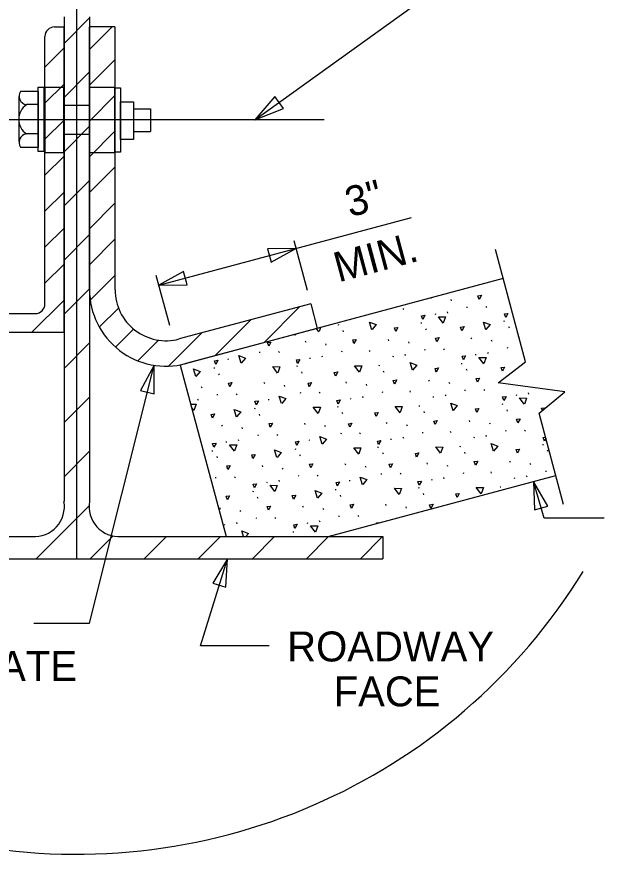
# Model space of a CAD drawing. Extents: x 0 to 71.1, y 0 to 63.6.
# Drawn here: x 60.85 to 65.76, y 28.92 to 35.91 of the extents above; entities that cross this region are included whole.
import ezdxf

# ---------------------------------------------------------------- set-up
doc = ezdxf.new("R2010")
doc.units = 0
for name, color, linetype in [('Arrowhead Terminators', 7, 'Continuous'), ('Dimension Lines', 7, 'Continuous'), ('Mis Center Lines', 7, 'Continuous'), ('Mis Object Lines', 7, 'Continuous'), ('Structural Steel Lines', 7, 'Continuous'), ('Sup Concrete Girder Lines', 7, 'Continuous'), ('Text', 7, 'Continuous')]:
    doc.layers.add(name, color=color, linetype=linetype)

msp = doc.modelspace()

# ---------------------------------------------------------------- linework, layer by layer
at = {"layer": 'Arrowhead Terminators'}
for points in [[(62.8385, 35.0474), (63.0779, 35.1427), (63.0049, 35.2442)], [(63.1808, 33.9747), (62.9438, 33.9707), (62.9735, 33.8596)], [(62.0351, 33.6677), (62.2721, 33.6717), (62.2424, 33.7828)], [(61.9959, 32.9991), (61.8844, 32.7899), (61.996, 32.762)], [(65.1648, 32.0293), (65.1736, 31.7924), (65.2841, 31.8244)], [(62.6094, 31.3837), (62.4865, 31.181), (62.5964, 31.147)]]:
    msp.add_lwpolyline(points, close=True, dxfattribs=at)
at = {"layer": 'Dimension Lines'}
for p, q in [((62.8385, 35.0474), (64.4527, 36.209)), ((62.0351, 33.6677), (64.147, 34.2336)), ((63.1628, 34.042), (63.2744, 33.6251)), ((65.097, 33.0282), (64.8462, 33.9644)), ((62.0124, 33.7521), (62.1245, 33.3339)), ((61.4583, 30.8473), (61.9959, 32.9991)), ((64.8687, 32.8533), (65.097, 33.0282)), ((65.4271, 32.7778), (64.8687, 32.8533)), ((65.2118, 32.5997), (65.4271, 32.7778)), ((65.4161, 31.8378), (65.2118, 32.5997)), ((65.2538, 31.7223), (65.1648, 32.0293)), ((65.7555, 31.7223), (65.2538, 31.7223)), ((62.3844, 30.6561), (62.6094, 31.3837)), ((60.993, 30.8473), (61.4583, 30.8473)), ((62.9576, 30.6561), (62.3844, 30.6561))]:
    msp.add_line(p, q, dxfattribs=at)
at = {"layer": 'Mis Center Lines'}
for p, q in [((61.3508, 31.3837), (61.3508, 36.3877)), ((63.4162, 35.0474), (59.0631, 35.0474))]:
    msp.add_line(p, q, dxfattribs=at)
at = {"layer": 'Mis Object Lines'}
for start, end in [(54.81457, 174.59906), (188.74113, 328.32594)]:
    msp.add_arc((61.3508, 33.8857), 4.9681, start, end, dxfattribs=at)
at = {"layer": 'Structural Steel Lines'}
for p, q in [((61.2444, 35.9085), (61.2444, 31.8627)), ((61.2444, 35.6863), (61.4572, 35.8997)), ((61.4572, 35.9085), (61.4572, 31.8627)), ((61.1646, 35.8233), (61.2444, 35.8233)), ((61.2444, 33.2717), (61.2444, 35.8233)), ((61.4572, 33.6299), (61.4572, 35.8233)), ((61.6702, 35.8233), (61.4572, 35.8233)), ((61.4572, 35.6346), (61.6454, 35.8233)), ((61.6702, 35.8233), (61.6702, 33.6302)), ((61.0849, 33.6597), (61.0849, 35.7435)), ((61.0849, 35.4886), (61.2444, 35.6484)), ((61.4572, 35.3361), (61.6702, 35.5495)), ((61.2444, 35.2342), (61.4572, 35.4477)), ((61.0849, 35.1875), (61.2444, 35.3472)), ((61.4572, 35.0376), (61.6702, 35.251)), ((61.0301, 35.1747), (60.9302, 35.1747)), ((61.8245, 35.1398), (61.9668, 35.1398)), ((61.9668, 35.1398), (61.9668, 34.9517)), ((61.0849, 34.8866), (61.2444, 35.0464)), ((61.4572, 34.9953), (61.2444, 34.7818)), ((61.0301, 34.9304), (60.9302, 34.9304)), ((61.4572, 34.7391), (61.6702, 34.9525)), ((61.8245, 34.9517), (61.9668, 34.9517)), ((61.0849, 34.5857), (61.2444, 34.7455)), ((61.2444, 33.2717), (61.2444, 34.7611)), ((61.4572, 34.4406), (61.6702, 34.654)), ((61.4572, 34.5429), (61.2444, 34.3295)), ((61.0849, 34.2852), (61.2444, 34.4446)), ((61.4572, 34.1394), (61.6702, 34.3526)), ((61.0849, 33.9845), (61.2444, 34.1443)), ((61.2444, 33.8773), (61.4572, 34.0911)), ((61.4572, 33.838), (61.6702, 34.0512)), ((61.0849, 33.6836), (61.2444, 33.8431)), ((61.4634, 33.5424), (61.6702, 33.7495)), ((61.0849, 33.5109), (61.0849, 33.6597)), ((61.2444, 33.2717), (61.2444, 33.6597)), ((61.2444, 33.425), (61.4572, 33.6384)), ((60.9735, 33.2717), (61.2444, 33.5422)), ((63.3045, 33.5127), (62.2065, 33.2188)), ((62.9148, 33.1882), (63.2149, 33.4887)), ((63.3045, 33.5127), (63.3595, 33.3072)), ((58.7712, 33.4314), (61.0046, 33.4314)), ((61.5392, 33.3171), (61.6989, 33.4771)), ((62.5036, 33.0779), (62.804, 33.3787)), ((61.6739, 33.1504), (61.8249, 33.3017)), ((63.3595, 33.3072), (62.2616, 33.013)), ((61.2444, 33.2717), (58.6915, 33.2717)), ((61.8605, 33.0364), (62.0327, 33.2089)), ((62.1164, 32.9918), (62.3931, 33.2687)), ((61.2444, 32.9729), (61.4572, 33.1866)), ((61.2444, 32.5208), (61.4572, 32.7342)), ((61.2444, 32.0686), (61.4572, 32.2821)), ((61.0126, 31.3837), (61.4536, 31.8257)), ((58.7957, 31.5701), (60.9781, 31.5701)), ((61.4636, 31.3837), (61.654, 31.5746)), ((61.7233, 31.5701), (63.906, 31.5701)), ((61.9147, 31.3837), (62.1005, 31.5701)), ((62.366, 31.3837), (62.5518, 31.5701)), ((62.817, 31.3837), (63.0028, 31.5701)), ((63.2684, 31.3837), (63.4542, 31.5701)), ((63.7194, 31.3837), (63.9052, 31.5701)), ((63.906, 31.5701), (63.906, 31.3837)), ((58.7957, 31.3837), (63.906, 31.3837))]:
    msp.add_line(p, q, dxfattribs=at)
for points in [[(61.0298, 35.3198), (61.0766, 35.3198), (61.0766, 34.7835), (61.0298, 34.7835)], [(61.2443, 35.3182), (61.0849, 35.3182), (61.0849, 34.7766), (61.2443, 34.7766)], [(61.6702, 35.3182), (61.4572, 35.3182), (61.4572, 34.7766), (61.6702, 34.7766)], [(61.6704, 35.3156), (61.7172, 35.3153), (61.7172, 34.779), (61.6701, 34.779)], [(61.4572, 35.167), (61.2444, 35.167), (61.2444, 34.9278), (61.4572, 34.9278)], [(61.7166, 35.1976), (61.8245, 35.1979), (61.8245, 34.8845), (61.7166, 34.8845)]]:
    msp.add_lwpolyline(points, close=True, dxfattribs=at)
for points in [[(60.8672, 35.2438), (60.8672, 34.8674)], [(60.8802, 34.8196), (61.0301, 34.8196), (61.0301, 35.2855), (60.8802, 35.2855)]]:
    msp.add_lwpolyline(points, dxfattribs=at)
for centre, radius, start, end in [((61.1646, 35.7434), 0.0798, 90, 180), ((60.9421, 35.2467), 0.0731, 147.93416, 260.52468), ((61.017, 35.0525), 0.1499, 125.47889, 234.51971), ((60.9421, 34.8584), 0.0731, 99.47392, 212.06444), ((62.0962, 33.63), 0.6388, 180, 285.00903), ((62.0962, 33.6301), 0.4259, 180, 284.99309), ((61.0048, 33.511), 0.0798, 270, 0), ((60.9973, 31.8199), 0.2506, 265.58324, 9.86933), ((61.704, 31.8199), 0.2506, 170.13067, 274.41676)]:
    msp.add_arc(centre, radius, start, end, dxfattribs=at)
at = {"layer": 'Sup Concrete Girder Lines'}
for p, q in [((64.9109, 33.7229), (62.214, 33.0003)), ((64.3108, 33.5573), (64.3091, 33.5617)), ((64.4801, 33.5369), (64.476, 33.5476)), ((64.7653, 33.4889), (64.7735, 33.4824)), ((64.0734, 33.4737), (64.0816, 33.4672)), ((64.3396, 33.4285), (64.3478, 33.4269)), ((64.4497, 33.4348), (64.4456, 33.4455)), ((64.6042, 33.4847), (64.6124, 33.4831)), ((64.2234, 33.3539), (64.2316, 33.3523)), ((64.9154, 33.3691), (64.9235, 33.3674)), ((63.5315, 33.3387), (63.5397, 33.3371)), ((63.5792, 33.2786), (63.5751, 33.2893)), ((64.2711, 33.2939), (64.267, 33.3045)), ((64.9631, 33.309), (64.959, 33.3196)), ((63.9572, 33.2038), (63.9532, 33.2144)), ((64.6492, 33.219), (64.6451, 33.2296)), ((64.8184, 33.1985), (64.8144, 33.2092)), ((63.2653, 33.1886), (63.2612, 33.1993)), ((63.4345, 33.1682), (63.4305, 33.1789)), ((64.1265, 33.1834), (64.1224, 33.194)), ((64.9426, 33.1463), (64.9508, 33.1447)), ((62.8752, 33.1092), (62.8834, 33.1076)), ((63.0363, 33.1134), (63.0445, 33.1069)), ((63.4042, 33.0661), (63.4001, 33.0767)), ((63.5587, 33.116), (63.5669, 33.1143)), ((63.7995, 33.1131), (63.7954, 33.1237)), ((63.9861, 33.0749), (63.9943, 33.0733)), ((64.0961, 33.0812), (64.0921, 33.0919)), ((64.2507, 33.1311), (64.2589, 33.1295)), ((64.4118, 33.1354), (64.4199, 33.1288)), ((64.678, 33.0901), (64.6862, 33.0885)), ((64.7881, 33.0964), (64.784, 33.107)), ((62.214, 33.0003), (62.5972, 31.5701)), ((62.6106, 33.053), (62.6188, 33.0514)), ((63.2942, 33.0598), (63.3023, 33.0582)), ((63.8699, 33.0004), (63.8781, 32.9988)), ((64.5618, 33.0155), (64.57, 33.0139)), ((62.4944, 32.9784), (62.5026, 32.9768)), ((62.5421, 32.9184), (62.538, 32.929)), ((63.1864, 32.9936), (63.1945, 32.992)), ((63.2341, 32.9335), (63.2299, 32.9442)), ((63.9176, 32.9403), (63.9135, 32.9509)), ((64.6095, 32.9554), (64.6054, 32.9661)), ((63.6037, 32.8503), (63.5996, 32.8609)), ((64.2956, 32.8654), (64.2916, 32.876)), ((62.3974, 32.8079), (62.3934, 32.8185)), ((62.9202, 32.8435), (62.9161, 32.8542)), ((63.0894, 32.8231), (63.0854, 32.8337)), ((63.7729, 32.8298), (63.7689, 32.8404)), ((64.4649, 32.845), (64.4608, 32.8556)), ((64.5891, 32.7928), (64.5972, 32.7911)), ((64.7502, 32.797), (64.7583, 32.7904)), ((62.5217, 32.7557), (62.5298, 32.7541)), ((62.6828, 32.7599), (62.6909, 32.7533)), ((63.2136, 32.7708), (63.2218, 32.7692)), ((63.3747, 32.7751), (63.3829, 32.7685)), ((63.6326, 32.7214), (63.6407, 32.7198)), ((63.7426, 32.7277), (63.7385, 32.7383)), ((63.8971, 32.7776), (63.9053, 32.7759)), ((64.1379, 32.7747), (64.1337, 32.7853)), ((64.3245, 32.7366), (64.3327, 32.7349)), ((64.4345, 32.7429), (64.4305, 32.7535)), ((65.0164, 32.7517), (65.0246, 32.7501)), ((65.1265, 32.758), (65.1224, 32.7686)), ((62.3671, 32.7058), (62.3631, 32.7164)), ((62.949, 32.7146), (62.9572, 32.713)), ((63.5247, 32.6552), (63.5329, 32.6536)), ((64.2083, 32.662), (64.2165, 32.6604)), ((64.9002, 32.6771), (64.9084, 32.6755)), ((62.8328, 32.6401), (62.841, 32.6384)), ((62.8805, 32.58), (62.8764, 32.5906)), ((63.5724, 32.5952), (63.5683, 32.6058)), ((64.2559, 32.6019), (64.2519, 32.6126)), ((64.9479, 32.617), (64.9438, 32.6277)), ((63.2585, 32.5051), (63.2545, 32.5157)), ((63.9421, 32.5119), (63.938, 32.5225)), ((64.634, 32.527), (64.6299, 32.5377)), ((64.8033, 32.5066), (64.7992, 32.5172)), ((62.5666, 32.4899), (62.5626, 32.5006)), ((62.7358, 32.4695), (62.7318, 32.4802)), ((63.4278, 32.4847), (63.4237, 32.4953)), ((64.1113, 32.4914), (64.1072, 32.502)), ((64.2355, 32.4392), (64.2437, 32.4376)), ((64.4762, 32.4363), (64.4721, 32.4469)), ((64.9274, 32.4544), (64.9356, 32.4527)), ((65.0885, 32.4586), (65.0967, 32.452)), ((62.7055, 32.3674), (62.7015, 32.378)), ((62.8601, 32.4173), (62.8682, 32.4157)), ((63.0211, 32.4215), (63.0293, 32.4149)), ((63.2874, 32.3762), (63.2956, 32.3746)), ((63.552, 32.4324), (63.5602, 32.4308)), ((63.7131, 32.4367), (63.7212, 32.4302)), ((63.9709, 32.383), (63.9791, 32.3814)), ((64.081, 32.3893), (64.0769, 32.3999)), ((64.6629, 32.3982), (64.671, 32.3966)), ((64.7729, 32.4045), (64.7689, 32.4151)), ((62.5955, 32.3611), (62.6036, 32.3595)), ((63.1712, 32.3017), (63.1794, 32.3001)), ((63.8631, 32.3168), (63.8713, 32.3152)), ((64.5467, 32.3236), (64.5548, 32.322)), ((65.2386, 32.3387), (65.2468, 32.3371)), ((62.4793, 32.2865), (62.4874, 32.2849)), ((62.5269, 32.2264), (62.5229, 32.2371)), ((63.2189, 32.2416), (63.2148, 32.2522)), ((63.9108, 32.2568), (63.9067, 32.2674)), ((64.5943, 32.2635), (64.5903, 32.2742)), ((65.2862, 32.2786), (65.2822, 32.2893)), ((62.905, 32.1516), (62.9009, 32.1622)), ((63.5969, 32.1667), (63.5929, 32.1773)), ((64.2805, 32.1735), (64.2764, 32.1841)), ((64.4497, 32.153), (64.4456, 32.1636)), ((64.9724, 32.1886), (64.9683, 32.1993)), ((65.1417, 32.1682), (65.1376, 32.1789)), ((63.0743, 32.1311), (63.0702, 32.1418)), ((63.7662, 32.1463), (63.7621, 32.1569)), ((63.8904, 32.0941), (63.8985, 32.0924)), ((64.0515, 32.0983), (64.0596, 32.0918)), ((64.5739, 32.1008), (64.5821, 32.0992)), ((64.8146, 32.0979), (64.8105, 32.1085)), ((65.2658, 32.116), (65.274, 32.1143)), ((62.5065, 32.0637), (62.5147, 32.0621)), ((62.6676, 32.068), (62.6758, 32.0614)), ((62.9339, 32.0227), (62.942, 32.0211)), ((63.0439, 32.029), (63.0398, 32.0396)), ((63.1984, 32.0789), (63.2066, 32.0773)), ((63.3595, 32.0831), (63.3677, 32.0766)), ((63.4509, 31.5701), (65.3514, 32.0793)), ((63.6258, 32.0379), (63.634, 32.0362)), ((64.3093, 32.0446), (64.3175, 32.043)), ((64.4194, 32.0509), (64.4153, 32.0616)), ((65.0012, 32.0598), (65.0094, 32.0582)), ((65.1113, 32.0661), (65.1072, 32.0767)), ((63.5096, 31.9633), (63.5178, 31.9617)), ((64.2015, 31.9784), (64.2097, 31.9768)), ((64.8851, 31.9852), (64.8932, 31.9835)), ((62.8177, 31.9481), (62.8258, 31.9465)), ((62.8653, 31.888), (62.8612, 31.8987)), ((63.5572, 31.9032), (63.5532, 31.9139)), ((64.2492, 31.9184), (64.2451, 31.929)), ((63.2434, 31.8132), (63.2393, 31.8238)), ((63.9354, 31.8283), (63.9312, 31.839)), ((64.1046, 31.8079), (64.1005, 31.8185)), ((62.5515, 31.798), (62.5474, 31.8086)), ((62.7207, 31.7776), (62.7166, 31.7882)), ((63.4127, 31.7928), (63.4085, 31.8034)), ((63.5368, 31.7405), (63.545, 31.7389)), ((63.6979, 31.7447), (63.7061, 31.7382)), ((62.5803, 31.6692), (62.5884, 31.6676)), ((62.6904, 31.6755), (62.6862, 31.6861)), ((62.8449, 31.7254), (62.8531, 31.7237)), ((63.006, 31.7296), (63.0142, 31.723)), ((63.2722, 31.6843), (63.2804, 31.6827)), ((63.3823, 31.6906), (63.3782, 31.7012)), ((63.156, 31.6097), (63.1642, 31.6081)), ((62.5972, 31.5701), (63.4509, 31.5701))]:
    msp.add_line(p, q, dxfattribs=at)
for points in [[(64.7114, 33.5493), (64.7007, 33.5795), (64.7293, 33.5836), (64.7114, 33.5493)], [(64.2405, 33.3824), (64.2298, 33.4127), (64.2585, 33.4167), (64.2405, 33.3824)], [(64.9324, 33.3976), (64.9218, 33.4278), (64.9504, 33.4319), (64.9324, 33.3976)], [(63.8159, 33.2965), (63.7963, 33.3603), (63.8519, 33.339), (63.8167, 33.2973)], [(64.4112, 33.3506), (64.371, 33.4039), (64.4305, 33.4029), (64.4117, 33.3517)], [(64.7665, 33.296), (64.7469, 33.3597), (64.8024, 33.3385), (64.7673, 33.2968)], [(63.3732, 33.2796), (63.3536, 33.3056)], [(63.386, 33.3143), (63.3737, 33.2807)], [(64.0146, 33.2812), (64.004, 33.3115), (64.0326, 33.3155), (64.0146, 33.2812)], [(64.5667, 33.2878), (64.556, 33.318), (64.5847, 33.3221), (64.5667, 33.2878)], [(63.1735, 33.2481), (63.1705, 33.2566)], [(63.1792, 33.2589), (63.1735, 33.2481)], [(63.6658, 33.1806), (63.6552, 33.2108), (63.6838, 33.2149), (63.6658, 33.1806)], [(64.3578, 33.1957), (64.3471, 33.226), (64.3758, 33.2301), (64.3578, 33.1957)], [(65.0428, 33.2307), (65.0391, 33.2411), (65.0399, 33.2413)], [(62.9543, 33.1583), (62.9436, 33.1885), (62.9722, 33.1926), (62.9543, 33.1583)], [(62.7227, 33.0172), (62.7031, 33.081), (62.7587, 33.0597), (62.7235, 33.0181)], [(64.5789, 33.044), (64.5682, 33.0743), (64.5969, 33.0783), (64.5789, 33.044)], [(62.5115, 33.0069), (62.5008, 33.0372), (62.5295, 33.0412), (62.5115, 33.0069)], [(63.195, 33.0136), (63.1844, 33.0439), (63.213, 33.048), (63.195, 33.0136)], [(64.1543, 32.9581), (64.1347, 33.0219), (64.1903, 33.0006), (64.1551, 32.9589)], [(64.7496, 33.0122), (64.7094, 33.0655), (64.7689, 33.0645), (64.7501, 33.0133)], [(65.0858, 33.0196), (65.0853, 33.0214), (65.0871, 33.0206)], [(62.3455, 32.9053), (62.3259, 32.9691), (62.3815, 32.9479), (62.3464, 32.9061)], [(63.0281, 32.9345), (62.9879, 32.9877), (63.0474, 32.9868), (63.0286, 32.9356)], [(63.5119, 32.9097), (63.5012, 32.9399), (63.5298, 32.944), (63.5119, 32.9097)], [(63.7116, 32.9412), (63.6714, 32.9945), (63.7309, 32.9935), (63.7121, 32.9423)], [(64.353, 32.9428), (64.3423, 32.973), (64.3709, 32.9771), (64.353, 32.9428)], [(64.9051, 32.9494), (64.8944, 32.9796), (64.9231, 32.9837), (64.9051, 32.9494)], [(64.0042, 32.8422), (63.9936, 32.8724), (64.0222, 32.8765), (64.0042, 32.8422)], [(64.6961, 32.8573), (64.6855, 32.8876), (64.7142, 32.8917), (64.6961, 32.8573)], [(62.6287, 32.8203), (62.6181, 32.8505), (62.6467, 32.8546), (62.6287, 32.8203)], [(63.2927, 32.8198), (63.282, 32.8501), (63.3106, 32.8542), (63.2927, 32.8198)], [(63.0611, 32.6789), (63.0415, 32.7426), (63.0971, 32.7214), (63.0619, 32.6797)], [(64.9173, 32.7056), (64.9066, 32.7359), (64.9353, 32.7399), (64.9173, 32.7056)], [(65.088, 32.6739), (65.0478, 32.7271), (65.1073, 32.7261), (65.0885, 32.6749)], [(62.3012, 32.6746), (62.3479, 32.6739), (62.3291, 32.6227)], [(62.3286, 32.6216), (62.3082, 32.6487)], [(62.8498, 32.6685), (62.8392, 32.6988), (62.8679, 32.7029), (62.8498, 32.6685)], [(63.3665, 32.5961), (63.3262, 32.6493), (63.3858, 32.6484), (63.367, 32.5972)], [(63.5334, 32.6753), (63.5228, 32.7055), (63.5514, 32.7096), (63.5334, 32.6753)], [(64.05, 32.6029), (64.0098, 32.6561), (64.0693, 32.6551), (64.0505, 32.6039)], [(64.4927, 32.6197), (64.4731, 32.6835), (64.5286, 32.6622), (64.4935, 32.6205)], [(62.4841, 32.5587), (62.4735, 32.589), (62.5021, 32.5931), (62.4841, 32.5587)], [(62.6839, 32.5669), (62.6643, 32.6307), (62.7199, 32.6094), (62.6847, 32.5678)], [(63.8503, 32.5713), (63.8396, 32.6016), (63.8682, 32.6056), (63.8503, 32.5713)], [(64.6914, 32.6044), (64.6807, 32.6346), (64.7094, 32.6387), (64.6914, 32.6044)], [(65.2394, 32.6225), (65.2328, 32.6412), (65.2615, 32.6453), (65.2572, 32.6372)], [(62.9671, 32.4819), (62.9565, 32.5121), (62.9851, 32.5162), (62.9671, 32.4819)], [(63.631, 32.4815), (63.6204, 32.5117), (63.649, 32.5158), (63.631, 32.4815)], [(64.3426, 32.5038), (64.332, 32.534), (64.3606, 32.5381), (64.3426, 32.5038)], [(65.0345, 32.519), (65.0239, 32.5492), (65.0526, 32.5533), (65.0345, 32.519)], [(63.3995, 32.3405), (63.3799, 32.4042), (63.4355, 32.383), (63.4003, 32.3412)], [(63.8718, 32.3369), (63.8611, 32.3671), (63.8897, 32.3712), (63.8718, 32.3369)], [(65.2557, 32.3672), (65.2451, 32.3975), (65.2653, 32.4004)], [(65.2679, 32.3906), (65.2557, 32.3672)], [(62.4963, 32.315), (62.4857, 32.3452), (62.5143, 32.3493), (62.4963, 32.315)], [(62.667, 32.2832), (62.6268, 32.3365), (62.6863, 32.3355), (62.6676, 32.2843)], [(63.1882, 32.3302), (63.1776, 32.3604), (63.2062, 32.3645), (63.1882, 32.3302)], [(63.7049, 32.2578), (63.6646, 32.3109), (63.7242, 32.31), (63.7054, 32.2588)], [(64.3884, 32.2645), (64.3482, 32.3177), (64.4077, 32.3167), (64.3889, 32.2655)], [(64.831, 32.2813), (64.8115, 32.3451), (64.867, 32.3238), (64.8319, 32.2821)], [(65.0297, 32.266), (65.0191, 32.2963), (65.0478, 32.3004), (65.0297, 32.266)], [(62.8225, 32.2204), (62.8119, 32.2506), (62.8405, 32.2547), (62.8225, 32.2204)], [(63.0223, 32.2285), (63.0027, 32.2923), (63.0583, 32.271), (63.0231, 32.2294)], [(64.1886, 32.2329), (64.178, 32.2632), (64.2066, 32.2672), (64.1886, 32.2329)], [(62.6136, 32.1283), (62.603, 32.1586), (62.6316, 32.1627), (62.6136, 32.1283)], [(63.3055, 32.1435), (63.2949, 32.1737), (63.3235, 32.1778), (63.3055, 32.1435)], [(63.9694, 32.1431), (63.9588, 32.1733), (63.9874, 32.1774), (63.9694, 32.1431)], [(64.681, 32.1654), (64.6704, 32.1956), (64.699, 32.1997), (64.681, 32.1654)], [(63.5266, 31.9918), (63.516, 32.022), (63.5446, 32.0261), (63.5266, 31.9918)], [(63.7379, 32.0021), (63.7183, 32.0658), (63.7739, 32.0446), (63.7387, 32.0029)], [(64.2102, 31.9985), (64.1995, 32.0287), (64.2281, 32.0329), (64.2102, 31.9985)], [(62.8347, 31.9766), (62.8241, 32.0068), (62.8527, 32.0109), (62.8347, 31.9766)], [(63.0054, 31.9448), (62.9652, 31.9981), (63.0247, 31.9971), (63.0059, 31.9459)], [(63.3607, 31.8902), (63.3411, 31.954), (63.3967, 31.9327), (63.3615, 31.891)], [(64.0433, 31.9194), (64.003, 31.9726), (64.0626, 31.9716), (64.0438, 31.9204)], [(64.7268, 31.9261), (64.6866, 31.9793), (64.746, 31.9783), (64.7273, 31.9271)], [(62.6088, 31.8754), (62.5982, 31.9056), (62.6268, 31.9097), (62.6088, 31.8754)], [(63.1609, 31.882), (63.1503, 31.9122), (63.1789, 31.9163), (63.1609, 31.882)], [(64.527, 31.8945), (64.5164, 31.9248), (64.545, 31.9289), (64.527, 31.8945)], [(62.952, 31.7899), (62.9414, 31.8202), (62.9699, 31.8243), (62.952, 31.7899)], [(63.6439, 31.8051), (63.6333, 31.8354), (63.6619, 31.8394), (63.6439, 31.8051)], [(64.3078, 31.8047), (64.2972, 31.8349), (64.3258, 31.8391), (64.3078, 31.8047)], [(63.1731, 31.6382), (63.1624, 31.6684), (63.1911, 31.6726), (63.1731, 31.6382)], [(63.8561, 31.6786), (63.8544, 31.6836), (63.883, 31.6877), (63.8819, 31.6855)], [(62.743, 31.5701), (62.7289, 31.616), (62.7845, 31.5948), (62.7636, 31.5701)], [(63.3438, 31.6065), (63.3036, 31.6597), (63.3631, 31.6587), (63.3443, 31.6075)], [(62.9561, 31.5701), (62.9652, 31.5714), (62.9645, 31.5701)]]:
    msp.add_lwpolyline(points, dxfattribs=at)

# ---------------------------------------------------------------- texts
at = {"layer": 'Text'}
for s, p in [('3"', (63.6316, 34.2338)), ('MIN.', (63.5367, 33.6906))]:
    msp.add_text(s, height=0.25, rotation=15.00239, dxfattribs=at).set_placement(p)
for s, height, p in [('ROADWAY', 0.25, (63.1082, 30.527)), ('BENT STEEL PLATE', 0.250026, (58.1574, 30.3635)), ('FACE', 0.25, (63.496, 30.152))]:
    msp.add_text(s, height=height, dxfattribs=at).set_placement(p)

doc.saveas('drawing.dxf')
